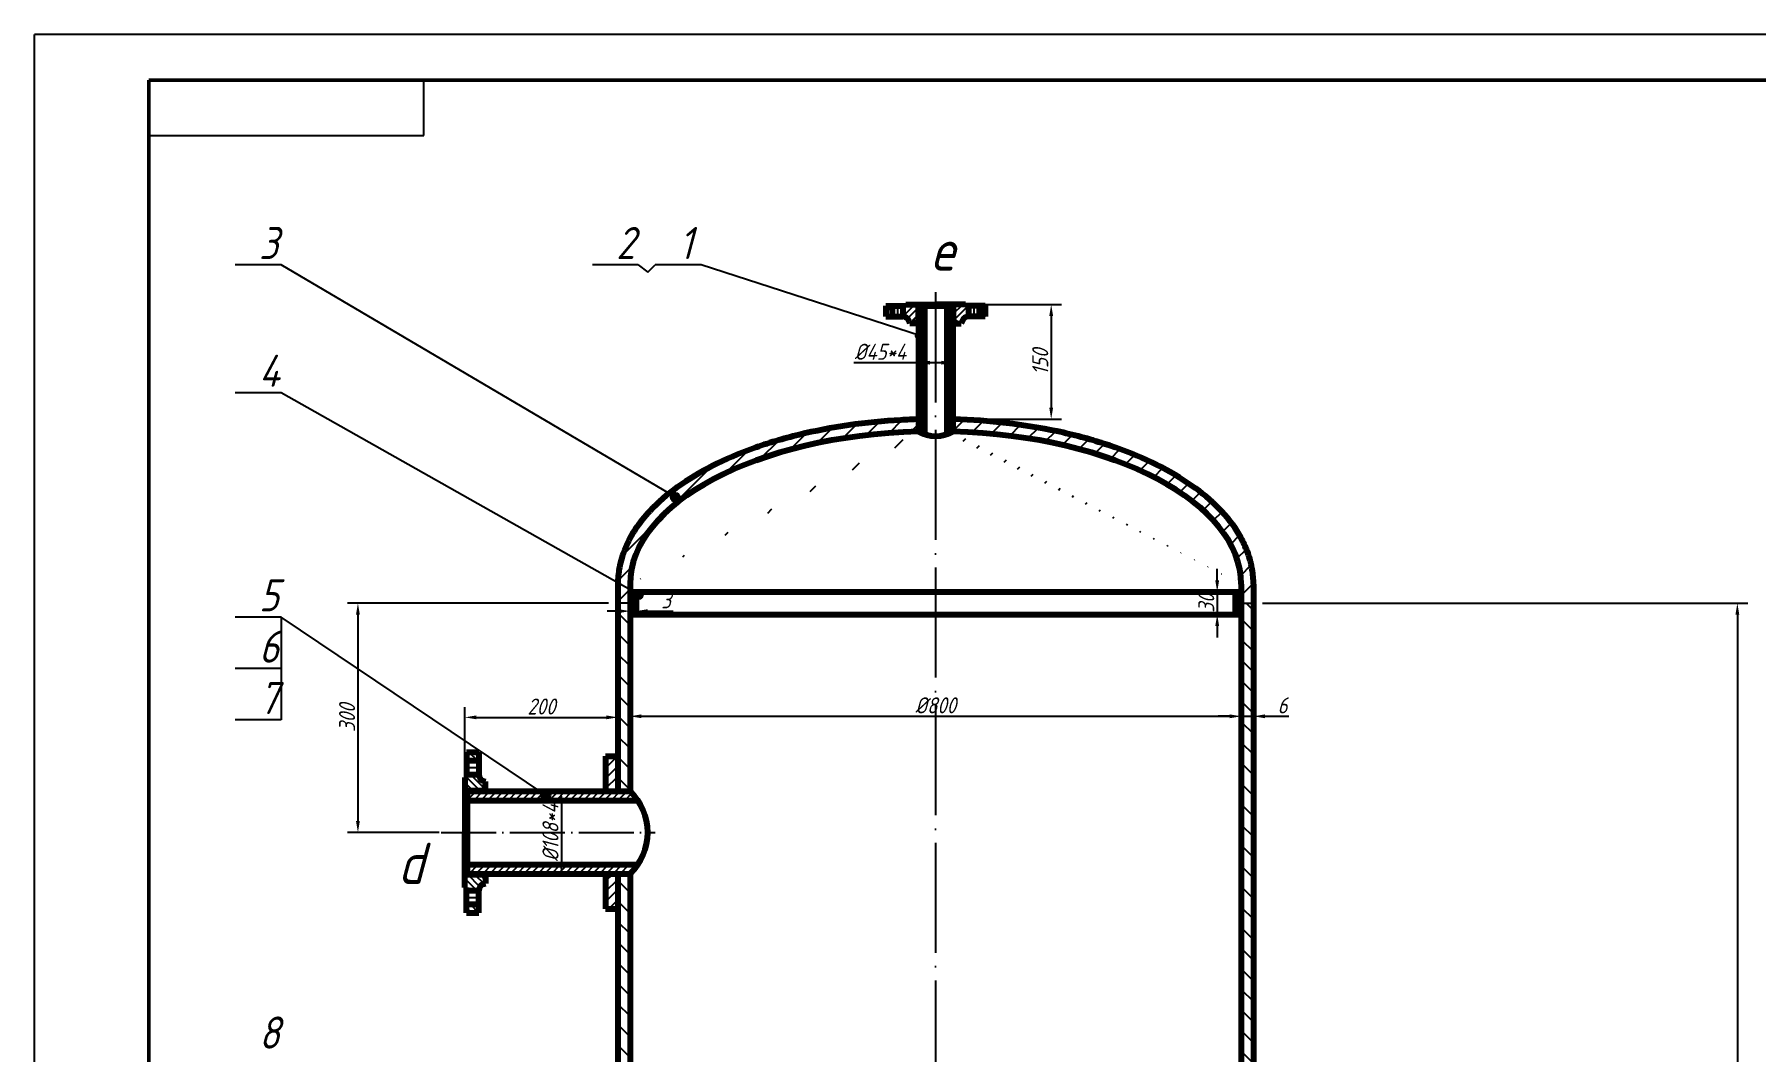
# Model space of a CAD drawing. Header units: millimetres. Extents: x -1120 to 2444, y -2801 to 2245.
# Drawn here: x -1120 to 1133, y 914 to 2245 of the extents above; entities that cross this region are included whole.
import ezdxf

# ---------------------------------------------------------------- set-up
doc = ezdxf.new("R2010")
doc.units = ezdxf.units.MM
doc.linetypes.add('ACAD_ISO04W100', pattern=[30, 24, -3, 0, -3])
for name, color, linetype in [('剖面线', 251, 'Continuous'), ('标注', 254, 'Continuous'), ('点划线', 1, 'ACAD_ISO04W100'), ('细实线', 253, 'Continuous')]:
    doc.layers.add(name, color=color, linetype=linetype)
doc.layers.add('粗实线', color=4, linetype='Continuous', lineweight=80)
doc.styles.add('GB', font='gbeitc.shx', dxfattribs={"bigfont": 'gbcbig.shx'})
doc.dimstyles.new('GB$0', dxfattribs={"dimscale": 6, "dimtxt": 3.5, "dimasz": 2.5, "dimexe": 2.25, "dimexo": 2, "dimtad": 1, "dimdec": 0, "dimtxsty": 'GB', "dimcen": 2.5, "dimadec": 0, "dimazin": 0, "dimtfac": 1, "dimtdec": 0, "dimtmove": 0, "dimatfit": 3, "dimfxl": 0, "dimarcsym": 0})

# ---------------------------------------------------------------- blocks, each defined once
blk = doc.blocks.new('*D35')
at = {"color": 0, "lineweight": -2}
for p, q in [((487.8, 1500.4), (1122.8, 1500.4)), ((1109.3, 1485.4), (1109.3, -284.6)), ((487.8, -299.6), (1122.8, -299.6))]:
    blk.add_line(p, q, dxfattribs=at)
at = {"color": 0}
for points in [[(1106.8, 1485.4), (1111.8, 1485.4), (1109.3, 1500.4)], [(1106.8, -284.6), (1111.8, -284.6), (1109.3, -299.6)]]:
    blk.add_solid(points, dxfattribs=at)
at = {"layer": 'Defpoints', "color": 0}
for p in [(475.8, 1500.4), (475.8, -299.6), (1109.3, -299.6)]:
    blk.add_point(p, dxfattribs=at)
at = {"color": 0, "insert": (1095.1, 534.1), "char_height": 21, "attachment_point": 5, "rotation": 90, "style": 'GB'}
blk.add_mtext('1800', dxfattribs=at)
blk = doc.blocks.new('*D36')
at = {"color": 0, "lineweight": -2}
for p, q in [((-340.2, 1364.4), (-340.2, 1365.9)), ((-325.2, 1352.4), (444.8, 1352.4)), ((459.8, 1364.4), (459.8, 1365.9))]:
    blk.add_line(p, q, dxfattribs=at)
at = {"color": 0}
for points in [[(-325.2, 1354.9), (-325.2, 1349.9), (-340.2, 1352.4)], [(444.8, 1354.9), (444.8, 1349.9), (459.8, 1352.4)]]:
    blk.add_solid(points, dxfattribs=at)
at = {"layer": 'Defpoints', "color": 0}
for p in [(-340.2, 1352.4), (459.8, 1352.4), (459.8, 1352.4)]:
    blk.add_point(p, dxfattribs=at)
at = {"color": 0, "insert": (59.8, 1366.7), "char_height": 21, "attachment_point": 5, "style": 'GB'}
blk.add_mtext('%%C800', dxfattribs=at)
blk = doc.blocks.new('*D37')
at = {"color": 0, "lineweight": -2}
for p, q in [((444.8, 1352.4), (429.8, 1352.4)), ((459.8, 1352.4), (475.8, 1352.4)), ((475.8, 1364.4), (475.8, 1365.9)), ((490.8, 1352.4), (522.1, 1352.4)), ((459.8, 1340.4), (459.8, 1338.9))]:
    blk.add_line(p, q, dxfattribs=at)
at = {"color": 0}
for points in [[(444.8, 1354.9), (444.8, 1349.9), (459.8, 1352.4)], [(490.8, 1354.9), (490.8, 1349.9), (475.8, 1352.4)]]:
    blk.add_solid(points, dxfattribs=at)
at = {"layer": 'Defpoints', "color": 0}
for p in [(459.8, 1352.4), (475.8, 1352.4), (475.8, 1352.4)]:
    blk.add_point(p, dxfattribs=at)
at = {"color": 0, "insert": (513.9, 1366.7), "char_height": 21, "attachment_point": 5, "style": 'GB'}
blk.add_mtext('6', dxfattribs=at)
blk = doc.blocks.new('*D38')
at = {"color": 0, "lineweight": -2}
for p, q in [((-368.2, 1500.4), (-709.9, 1500.4)), ((-696.4, 1485.4), (-696.4, 1215.4)), ((-590, 1200.4), (-709.9, 1200.4))]:
    blk.add_line(p, q, dxfattribs=at)
at = {"color": 0}
for points in [[(-698.9, 1485.4), (-693.9, 1485.4), (-696.4, 1500.4)], [(-698.9, 1215.4), (-693.9, 1215.4), (-696.4, 1200.4)]]:
    blk.add_solid(points, dxfattribs=at)
at = {"layer": 'Defpoints', "color": 0}
for p in [(-356.2, 1500.4), (-696.4, 1200.4), (-578, 1200.4)]:
    blk.add_point(p, dxfattribs=at)
at = {"color": 0, "insert": (-710.6, 1350.4), "char_height": 21, "attachment_point": 5, "rotation": 90, "style": 'GB'}
blk.add_mtext('300', dxfattribs=at)
blk = doc.blocks.new('*D44')
at = {"color": 0, "lineweight": -2}
for p, q in [((-556.3, 1244.9), (-556.3, 1364.5)), ((-356.2, 1363), (-356.2, 1364.5)), ((-541.3, 1351), (-371.2, 1351))]:
    blk.add_line(p, q, dxfattribs=at)
at = {"color": 0}
for points in [[(-541.3, 1353.5), (-541.3, 1348.5), (-556.3, 1351)], [(-371.2, 1353.5), (-371.2, 1348.5), (-356.2, 1351)]]:
    blk.add_solid(points, dxfattribs=at)
at = {"layer": 'Defpoints', "color": 0}
for p in [(-356.2, 1351), (-356.2, 1351), (-556.3, 1232.9)]:
    blk.add_point(p, dxfattribs=at)
at = {"color": 0, "insert": (-456.2, 1365.2), "char_height": 21, "attachment_point": 5, "style": 'GB'}
blk.add_mtext('200', dxfattribs=at)
blk = doc.blocks.new('*D47')
at = {"color": 0, "lineweight": -2}
for p, q in [((-430.1, 1239.4), (-430.1, 1161.4)), ((-418.1, 1254.4), (-416.6, 1254.4)), ((-442.1, 1146.4), (-443.6, 1146.4))]:
    blk.add_line(p, q, dxfattribs=at)
at = {"color": 0}
for points in [[(-432.6, 1239.4), (-427.6, 1239.4), (-430.1, 1254.4)], [(-432.6, 1161.4), (-427.6, 1161.4), (-430.1, 1146.4)]]:
    blk.add_solid(points, dxfattribs=at)
at = {"layer": 'Defpoints', "color": 0}
for p in [(-430.1, 1254.4), (-430.1, 1146.4), (-430.1, 1146.4)]:
    blk.add_point(p, dxfattribs=at)
at = {"color": 0, "insert": (-444.3, 1200.4), "char_height": 21, "attachment_point": 5, "rotation": 90, "style": 'GB'}
blk.add_mtext('%%C108*4', dxfattribs=at)
blk = doc.blocks.new('*D56')
at = {"layer": 'Defpoints', "color": 0}
for p in [(59.8, 1891.4), (82.3, 1741.1), (211.1, 1741.1)]:
    blk.add_point(p, dxfattribs=at)
at = {"layer": '标注', "color": 0, "lineweight": -2}
for p, q in [((71.8, 1891.4), (224.6, 1891.4)), ((211.1, 1876.4), (211.1, 1756.1)), ((94.3, 1741.1), (224.6, 1741.1))]:
    blk.add_line(p, q, dxfattribs=at)
at = {"layer": '标注', "color": 0}
for points in [[(208.6, 1876.4), (213.6, 1876.4), (211.1, 1891.4)], [(208.6, 1756.1), (213.6, 1756.1), (211.1, 1741.1)]]:
    blk.add_solid(points, dxfattribs=at)
at = {"layer": '标注', "color": 0, "insert": (196.8, 1816.2), "char_height": 21, "attachment_point": 5, "rotation": 90, "style": 'GB'}
blk.add_mtext('150', dxfattribs=at)
blk = doc.blocks.new('*D57')
at = {"layer": 'Defpoints', "color": 0}
for p in [(37.3, 1838.5), (82.3, 1838.5), (82.3, 1815.1)]:
    blk.add_point(p, dxfattribs=at)
at = {"layer": '标注', "color": 0, "lineweight": -2}
for p, q in [((37.3, 1826.5), (37.3, 1801.6)), ((82.3, 1826.5), (82.3, 1801.6)), ((37.3, 1815.1), (-47.3, 1815.1)), ((67.3, 1815.1), (52.3, 1815.1))]:
    blk.add_line(p, q, dxfattribs=at)
at = {"layer": '标注', "color": 0}
for points in [[(52.3, 1817.6), (52.3, 1812.6), (37.3, 1815.1)], [(67.3, 1817.6), (67.3, 1812.6), (82.3, 1815.1)]]:
    blk.add_solid(points, dxfattribs=at)
at = {"layer": '标注', "color": 0, "insert": (-12.5, 1829.4), "char_height": 21, "attachment_point": 5, "style": 'GB'}
blk.add_mtext('%%c45*4', dxfattribs=at)
blk = doc.blocks.new('*D76')
at = {"layer": 'Defpoints', "color": 0}
for p in [(-332.2, 1490), (-340.2, 1485.4), (-332.2, 1485.4)]:
    blk.add_point(p, dxfattribs=at)
at = {"layer": '标注', "color": 0, "lineweight": -2}
for p, q in [((-355.2, 1490), (-370.2, 1490)), ((-340.2, 1497.4), (-340.2, 1503.5)), ((-340.2, 1490), (-332.2, 1490)), ((-332.2, 1497.4), (-332.2, 1503.5)), ((-317.2, 1490), (-283.7, 1490))]:
    blk.add_line(p, q, dxfattribs=at)
at = {"layer": '标注', "color": 0}
for points in [[(-355.2, 1492.5), (-355.2, 1487.5), (-340.2, 1490)], [(-317.2, 1492.5), (-317.2, 1487.5), (-332.2, 1490)]]:
    blk.add_solid(points, dxfattribs=at)
at = {"layer": '标注', "color": 0, "insert": (-293, 1504.2), "char_height": 21, "attachment_point": 5, "style": 'GB'}
blk.add_mtext('3', dxfattribs=at)
blk = doc.blocks.new('*D77')
at = {"layer": 'Defpoints', "color": 0}
for p in [(451.8, 1515.4), (428.4, 1485.4), (451.8, 1485.4)]:
    blk.add_point(p, dxfattribs=at)
at = {"layer": '标注', "color": 0, "lineweight": -2}
for p, q in [((428.4, 1530.4), (428.4, 1545.4)), ((439.8, 1515.4), (414.9, 1515.4)), ((428.4, 1515.4), (428.4, 1485.4)), ((439.8, 1485.4), (414.9, 1485.4)), ((428.4, 1470.4), (428.4, 1455.4))]:
    blk.add_line(p, q, dxfattribs=at)
at = {"layer": '标注', "color": 0}
for points in [[(425.9, 1530.4), (430.9, 1530.4), (428.4, 1515.4)], [(425.9, 1470.4), (430.9, 1470.4), (428.4, 1485.4)]]:
    blk.add_solid(points, dxfattribs=at)
at = {"layer": '标注', "color": 0, "insert": (414.1, 1500.4), "char_height": 21, "attachment_point": 5, "rotation": 90, "style": 'GB'}
blk.add_mtext('30', dxfattribs=at)

msp = doc.modelspace()

# ---------------------------------------------------------------- hatches: boundary and pattern name
at = {"layer": '剖面线'}
h = msp.add_hatch(dxfattribs=at)
h.set_pattern_fill('ANSI31', color=256, scale=2, style=0)
h.paths.add_polyline_path([(36.8, 1875.4), (16.8, 1875.4, -0.315118), (25.1, 1869.6), (26.2, 1866.5), (31.8, 1866.5), (32, 1866.5), (34.9, 1869), (35.1, 1869.2), (35.8, 1869.2), (36.8, 1869.2)])
h.paths.add_polyline_path([(102.8, 1875.4), (82.8, 1875.4), (82.8, 1869.2), (83.8, 1869.2), (84.5, 1869.2), (84.7, 1869), (87.7, 1866.5), (87.8, 1866.5), (93.4, 1866.5), (94.5, 1869.6, -0.315118)])
h.paths.add_polyline_path([(-5.2, 1875.4), (2.8, 1875.4), (2.8, 1889.4), (-5.2, 1889.4)])
h.paths.add_polyline_path([(36.8, 1891.4), (20.8, 1891.4), (20.8, 1889.4), (16.8, 1889.4), (16.8, 1875.4), (36.8, 1875.4)])
h.paths.add_polyline_path([(82.8, 1891.4), (82.8, 1875.4), (102.8, 1875.4), (102.8, 1889.4), (98.8, 1889.4), (98.8, 1891.4)])
h.paths.add_polyline_path([(124.8, 1889.4), (116.8, 1889.4), (116.8, 1875.4), (124.8, 1875.4)])
h = msp.add_hatch(dxfattribs=at)
h.set_pattern_fill('ANSI31', color=256, scale=2, angle=270, style=0)
h.paths.add_polyline_path([(-529.4, 1141.5), (-531.9, 1144.4), (-532.1, 1144.7), (-532.1, 1145.4), (-538.3, 1145.4), (-538.3, 1124.4, -0.315118), (-532.5, 1132.6), (-529.4, 1133.8)])
h.paths.add_polyline_path([(-529.4, 1267), (-532.5, 1268.1, -0.315118), (-538.3, 1276.4), (-538.3, 1255.4), (-532.1, 1255.4), (-532.1, 1256.1), (-531.9, 1256.3), (-529.4, 1259.2)])
h.paths.add_polyline_path([(-538.3, 1294.4), (-538.3, 1305.4), (-554.3, 1305.4), (-554.3, 1294.4)])
h.paths.add_polyline_path([(-538.3, 1255.4), (-538.3, 1276.4), (-554.3, 1276.4), (-554.3, 1272.4), (-556.3, 1272.4), (-556.3, 1255.4)])
h.paths.add_polyline_path([(-556.3, 1145.4), (-556.3, 1128.4), (-554.3, 1128.4), (-554.3, 1124.4), (-538.3, 1124.4), (-538.3, 1145.4)])
h.paths.add_polyline_path([(-554.3, 1106.4), (-554.3, 1095.4), (-538.3, 1095.4), (-538.3, 1106.4)])
at = {"layer": '标注'}
h = msp.add_hatch(dxfattribs=at)
h.set_pattern_fill('ANSI31', color=256, scale=3, style=0)
h.paths.add_polyline_path([(-356.2, 1300.4), (-372.2, 1300.4), (-372.2, 1254.4), (-356.2, 1254.4)])
h.paths.add_polyline_path([(-356.2, 1146.4), (-372.2, 1146.4), (-372.2, 1100.4), (-356.2, 1100.4)])
at = {"layer": '细实线'}
h = msp.add_hatch(dxfattribs=at)
h.set_pattern_fill('ANSI31', color=256, scale=2, angle=90, style=0)
h.paths.add_polyline_path([(45.3, 1889.4), (37.3, 1889.4), (37.3, 1725.1, 0.049051), (45.3, 1721.4)])
h.paths.add_polyline_path([(82.3, 1889.4), (74.3, 1889.4), (74.3, 1721.4, 0.049051), (82.3, 1725.1)])
for points in [[(33.9, 1850.4, 1), (45.9, 1850.4, 1)], [(-286.8, 1639, 1), (-274.8, 1639, 1)], [(-335.3, 1511.8, 1), (-323.3, 1511.8, 1)], [(-456.5, 1249, 1), (-444.5, 1249, 1)]]:
    msp.add_hatch(color=256, dxfattribs=at).paths.add_polyline_path(points)
h = msp.add_hatch(dxfattribs=at)
h.set_pattern_fill('ANSI31', color=256, scale=6, style=0)
edge = h.paths.add_edge_path()
edge.add_line((-340.2, 1518), (-356.2, 1527))
edge.add_spline(control_points=[(-356.2, 1527), (-356.2, 1526.4), (-356.2, 1525.9), (-356.2, 1525.4)], knot_values=[6.27628, 6.27628, 6.27628, 6.27628, 6.283185, 6.283185, 6.283185, 6.283185], degree=3, periodic=0)
edge.add_line((-356.2, 1525.4), (-356.2, 1500.4))
edge.add_line((-356.2, 1500.4), (-340.2, 1500.4))
edge.add_line((-340.2, 1500.4), (-340.2, 1518))
edge = h.paths.add_edge_path()
edge.add_ellipse((59.8, 1525.4), major_axis=(-400, 0), ratio=0.5, start_angle=273.2246, end_angle=360, ccw=False)
edge.add_line((37.3, 1725.1), (37.3, 1741.1))
edge.add_spline(control_points=[(37.3, 1741.1), (29.7, 1740.9), (22, 1740.5), (7.5, 1739.7), (0.7, 1739.2), (-6.1, 1738.7)], knot_values=[4.767563, 4.767563, 4.767563, 4.767563, 4.82398, 4.82398, 4.874708, 4.874708, 4.874708, 4.874708], degree=3, periodic=0)
edge.add_spline(control_points=[(-6.1, 1738.7), (-18.8, 1737.6), (-31.5, 1736.3), (-43.9, 1734.7)], knot_values=[4.874708, 4.874708, 4.874708, 4.874708, 4.969384, 4.969384, 4.969384, 4.969384], degree=3, periodic=0)
edge.add_spline(control_points=[(-43.9, 1734.7), (-47.2, 1734.2), (-50.5, 1733.8), (-66.2, 1731.5), (-78.4, 1729.4), (-90.4, 1727.1)], knot_values=[4.969384, 4.969384, 4.969384, 4.969384, 4.99435, 4.99435, 5.089024, 5.089024, 5.089024, 5.089024], degree=3, periodic=0)
edge.add_spline(control_points=[(-90.4, 1727.1), (-100, 1725.2), (-109.5, 1723.1), (-121.1, 1720.2), (-123.5, 1719.7), (-125.8, 1719.1)], knot_values=[5.089024, 5.089024, 5.089024, 5.089024, 5.164721, 5.164721, 5.18377, 5.18377, 5.18377, 5.18377], degree=3, periodic=0)
edge.add_spline(control_points=[(-125.8, 1719.1), (-140.4, 1715.4), (-154.5, 1711.2), (-168.2, 1706.6)], knot_values=[5.18377, 5.18377, 5.18377, 5.18377, 5.303418, 5.303418, 5.303418, 5.303418], degree=3, periodic=0)
edge.add_spline(control_points=[(-168.2, 1706.6), (-171.8, 1705.4), (-175.3, 1704.2), (-185.9, 1700.4), (-192.8, 1697.7), (-199.5, 1695)], knot_values=[5.303418, 5.303418, 5.303418, 5.303418, 5.335091, 5.335091, 5.398054, 5.398054, 5.398054, 5.398054], degree=3, periodic=0)
edge.add_spline(control_points=[(-199.5, 1695), (-209.1, 1691.1), (-218.4, 1686.9), (-227.2, 1682.6)], knot_values=[5.398054, 5.398054, 5.398054, 5.398054, 5.487851, 5.487851, 5.487851, 5.487851], degree=3, periodic=0)
edge.add_spline(control_points=[(-227.2, 1682.6), (-229, 1681.7), (-230.7, 1680.8), (-239.9, 1676.2), (-247.2, 1672.2), (-254.1, 1668.1)], knot_values=[5.487851, 5.487851, 5.487851, 5.487851, 5.505461, 5.505461, 5.582507, 5.582507, 5.582507, 5.582507], degree=3, periodic=0)
edge.add_spline(control_points=[(-254.1, 1668.1), (-259.5, 1664.9), (-264.7, 1661.6), (-269.7, 1658.3)], knot_values=[5.582507, 5.582507, 5.582507, 5.582507, 5.642241, 5.642241, 5.642241, 5.642241], degree=3, periodic=0)
edge.add_spline(control_points=[(-269.7, 1658.3), (-272.5, 1656.4), (-275.3, 1654.4), (-281.9, 1649.7), (-285.6, 1646.9), (-289.3, 1644)], knot_values=[5.642241, 5.642241, 5.642241, 5.642241, 5.675832, 5.675832, 5.724092, 5.724092, 5.724092, 5.724092], degree=3, periodic=0)
edge.add_line((-289.3, 1644), (-286, 1642))
edge.add_arc((-280.8, 1639), 6, 0, 149.5032, ccw=False)
edge.add_arc((-280.8, 1639), 6, -180, 0, ccw=False)
edge.add_arc((-280.8, 1639), 6, 149.5032, 180, ccw=False)
edge.add_line((-286, 1642), (-289.3, 1644))
edge.add_spline(control_points=[(-289.3, 1644), (-293.3, 1640.7), (-297.2, 1637.4), (-300.9, 1634.1)], knot_values=[5.724092, 5.724092, 5.724092, 5.724092, 5.777677, 5.777677, 5.777677, 5.777677], degree=3, periodic=0)
edge.add_spline(control_points=[(-300.9, 1634.1), (-304.2, 1631.1), (-307.3, 1628.1), (-310.3, 1625)], knot_values=[5.777677, 5.777677, 5.777677, 5.777677, 5.825129, 5.825129, 5.825129, 5.825129], degree=3, periodic=0)
edge.add_spline(control_points=[(-310.3, 1625), (-311.7, 1623.7), (-313, 1622.3), (-316.2, 1618.9), (-318, 1616.9), (-319.7, 1614.9)], knot_values=[5.825129, 5.825129, 5.825129, 5.825129, 5.846202, 5.846202, 5.876831, 5.876831, 5.876831, 5.876831], degree=3, periodic=0)
edge.add_spline(control_points=[(-319.7, 1614.9), (-322.5, 1611.7), (-325.1, 1608.5), (-327.5, 1605.2)], knot_values=[5.876831, 5.876831, 5.876831, 5.876831, 5.924246, 5.924246, 5.924246, 5.924246], degree=3, periodic=0)
edge.add_spline(control_points=[(-327.5, 1605.2), (-329.3, 1602.9), (-331, 1600.5), (-332.6, 1598.1)], knot_values=[5.924246, 5.924246, 5.924246, 5.924246, 5.958667, 5.958667, 5.958667, 5.958667], degree=3, periodic=0)
edge.add_spline(control_points=[(-332.6, 1598.1), (-332.7, 1597.9), (-332.8, 1597.8), (-336.6, 1592), (-339.9, 1586.3), (-342.8, 1580.5)], knot_values=[5.958667, 5.958667, 5.958667, 5.958667, 5.960874, 5.960874, 6.040538, 6.040538, 6.040538, 6.040538], degree=3, periodic=0)
edge.add_spline(control_points=[(-342.8, 1580.5), (-344.1, 1578), (-345.2, 1575.5), (-346.3, 1572.9)], knot_values=[6.040538, 6.040538, 6.040538, 6.040538, 6.075154, 6.075154, 6.075154, 6.075154], degree=3, periodic=0)
edge.add_spline(control_points=[(-346.3, 1572.9), (-346.3, 1572.9), (-346.3, 1572.8), (-347.8, 1569.3), (-349.1, 1565.8), (-350.2, 1562.3)], knot_values=[6.075154, 6.075154, 6.075154, 6.075154, 6.075546, 6.075546, 6.122442, 6.122442, 6.122442, 6.122442], degree=3, periodic=0)
edge.add_spline(control_points=[(-350.2, 1562.3), (-351.1, 1559.7), (-351.8, 1557.1), (-352.5, 1554.5)], knot_values=[6.122442, 6.122442, 6.122442, 6.122442, 6.156949, 6.156949, 6.156949, 6.156949], degree=3, periodic=0)
edge.add_spline(control_points=[(-352.5, 1554.5), (-353.2, 1552), (-353.7, 1549.4), (-354.4, 1545.8), (-354.6, 1544.7), (-354.7, 1543.6)], knot_values=[6.156949, 6.156949, 6.156949, 6.156949, 6.190218, 6.190218, 6.204321, 6.204321, 6.204321, 6.204321], degree=3, periodic=0)
edge.add_spline(control_points=[(-354.7, 1543.6), (-355.2, 1541), (-355.5, 1538.3), (-355.7, 1535.7)], knot_values=[6.204321, 6.204321, 6.204321, 6.204321, 6.238795, 6.238795, 6.238795, 6.238795], degree=3, periodic=0)
edge.add_spline(control_points=[(-355.7, 1535.7), (-356, 1532.8), (-356.1, 1529.9), (-356.2, 1527)], knot_values=[6.238795, 6.238795, 6.238795, 6.238795, 6.27628, 6.27628, 6.27628, 6.27628], degree=3, periodic=0)
edge.add_line((-356.2, 1527), (-340.2, 1518))
edge.add_line((-340.2, 1518), (-340.2, 1525.4))
edge = h.paths.add_edge_path()
edge.add_spline(control_points=[(475.8, 1525.4), (475.8, 1531.8), (475.3, 1538.2), (473.2, 1550.8), (471.6, 1557.1), (467.5, 1569.5), (464.9, 1575.7), (458.8, 1587.7), (455.3, 1593.6), (443.5, 1610.8), (433.8, 1621.8), (411.4, 1642.6), (398.6, 1652.3), (369.8, 1670.9), (353.7, 1679.6), (318.9, 1695.5), (300.2, 1702.7), (260.8, 1715.3), (240.1, 1720.8), (197.3, 1729.8), (175.1, 1733.4), (129.9, 1738.7), (106.9, 1740.3), (83.3, 1741), (82.8, 1741), (82.3, 1741.1)], knot_values=[3.141593, 3.141593, 3.141593, 3.141593, 3.224201, 3.224201, 3.306809, 3.306809, 3.389417, 3.389417, 3.472025, 3.472025, 3.636891, 3.636891, 3.801757, 3.801757, 3.972128, 3.972128, 4.142498, 4.142498, 4.312868, 4.312868, 4.483239, 4.483239, 4.653609, 4.653609, 4.657215, 4.657215, 4.657215, 4.657215], degree=3, periodic=0)
edge.add_line((82.3, 1741.1), (82.3, 1725.1))
edge.add_ellipse((59.8, 1525.4), major_axis=(-400, 0), ratio=0.5, start_angle=180, end_angle=266.7754, ccw=False)
edge.add_line((459.8, 1525.4), (459.8, 1500.4))
edge.add_line((459.8, 1500.4), (475.8, 1500.4))
edge.add_line((475.8, 1500.4), (475.8, 1525.4))
h = msp.add_hatch(dxfattribs=at)
h.set_pattern_fill('ANSI31', color=256, scale=2, angle=60, style=0)
edge = h.paths.add_edge_path()
edge.add_line((-332.2, 1485.4), (-332.2, 1506.5))
edge.add_arc((-329.3, 1511.8), 6, 150.5612, 241.4545, ccw=False)
edge.add_line((-334.5, 1514.8), (-335.6, 1515.4))
edge.add_line((-335.6, 1515.4), (-340.2, 1515.4))
edge.add_line((-340.2, 1515.4), (-340.2, 1485.4))
edge.add_line((-340.2, 1485.4), (-332.2, 1485.4))
h.paths.add_polyline_path([(451.8, 1515.4), (451.8, 1485.4), (459.8, 1485.4), (459.8, 1515.4)])
h.paths.add_polyline_path([(-332.2, -314.6), (-332.2, -284.6), (-340.2, -284.6), (-340.2, -314.6)])
h.paths.add_polyline_path([(451.8, -284.6), (451.8, -314.6), (459.8, -314.6), (459.8, -284.6)])
h = msp.add_hatch(dxfattribs=at)
h.set_pattern_fill('ANSI31', color=256, scale=6, angle=90, style=0)
h.paths.add_polyline_path([(-171.3, -1989), (-180.2, -2002.3, 0.066987), (-76.7, -2052.9), (-76.7, -2036, -0.063764)])
h.paths.add_polyline_path([(299.8, -2002.3), (290.9, -1989, -0.063764), (196.3, -2036), (196.3, -2052.9, 0.066987)])
h.paths.add_polyline_path([(-340.2, -144), (-356.2, -143.7), (-356.2, -299.6), (-340.2, -299.6)])
h.paths.add_polyline_path([(-356.2, 1254.4), (-340.2, 1254.4), (-340.2, 1500.4), (-356.2, 1500.4)])
h.paths.add_polyline_path([(475.8, 1500.4), (459.8, 1500.4), (459.8, 816.4), (475.8, 816.4)])
edge = h.paths.add_edge_path()
edge.add_line((475.8, 784.4), (459.8, 784.4))
edge.add_line((459.8, 784.4), (459.8, 440.8))
edge.add_spline(control_points=[(459.8, 440.8), (465.1, 439), (470.5, 437.2), (475.8, 435.4)], knot_values=[860.283096, 860.283096, 860.283096, 860.283096, 877.414231, 877.414231, 877.414231, 877.414231], degree=3, periodic=0)
edge.add_line((475.8, 435.4), (475.8, 784.4))
edge = h.paths.add_edge_path()
edge.add_line((-340.2, 1146.4), (-356.2, 1146.4))
edge.add_line((-356.2, 1146.4), (-356.2, 686.5))
edge.add_line((-356.2, 686.5), (-356.2, 650.2))
edge.add_line((-356.2, 650.2), (-354.5, 649.2))
edge.add_arc((-349.4, 646.1), 6, 0, 149.5032, ccw=False)
edge.add_arc((-349.4, 646.1), 6, -210.4968, 0, ccw=False)
edge.add_line((-354.5, 649.2), (-356.2, 650.2))
edge.add_line((-356.2, 650.2), (-356.2, 470))
edge.add_spline(control_points=[(-356.2, 470), (-350.9, 473.4), (-345.5, 476.7), (-340.2, 480)], knot_values=[0, 0, 0, 0, 18.102132, 18.102132, 18.102132, 18.102132], degree=3, periodic=0)
edge.add_line((-340.2, 480), (-340.2, 1146.4))
h.paths.add_polyline_path([(475.8, -53.6), (459.8, -53.6), (459.8, -299.6), (475.8, -299.6)])
h = msp.add_hatch(dxfattribs=at)
h.set_pattern_fill('ANSI31', color=256, scale=2, style=0)
h.paths.add_polyline_path([(-330.1, 1158.4), (-553, 1158.4), (-553, 1146.4), (-340.2, 1146.4, 0.052573)])
h.paths.add_polyline_path([(-456.5, 1249, -0.149145), (-455.5, 1252.3), (-458.5, 1254.4), (-553, 1254.4), (-553, 1242.4), (-330.1, 1242.4, 0.052573), (-340.2, 1254.4), (-447.9, 1254.4, -0.288796), (-444.5, 1249, -1)])

# ---------------------------------------------------------------- linework, layer by layer
at = {"lineweight": -3}
for p, q in [((-1119.9, -2801.4), (-1119.9, 2244.6)), ((2444.1, 2244.6), (-1119.9, 2244.6)), ((-609.9, 2112.6), (-609.9, 2184.6)), ((-969.9, 2112.6), (-609.9, 2112.6))]:
    msp.add_line(p, q, dxfattribs=at)
at = {"lineweight": 50}
for p in [(-969.9, -2741.4), (2384.1, 2184.6)]:
    msp.add_line(p, (-969.9, 2184.6), dxfattribs=at)
for p, q in [((-340.2, 1500.4), (-356.2, 1500.4)), ((459.8, 1500.4), (475.8, 1500.4))]:
    msp.add_line(p, q)
at = {"layer": '标注'}
for p, q in [((-329.4, 1943), (-317, 1933.7)), ((-317, 1933.7), (-307.3, 1943))]:
    msp.add_line(p, q, dxfattribs=at)
at = {"layer": '点划线', "ltscale": 6}
msp.add_line((59.8, 1907.2), (59.8, -638.4), dxfattribs=at)
at = {"layer": '点划线', "ltscale": 3}
msp.add_line((-587.6, 1200.4), (-307.2, 1200.4), dxfattribs=at)
at = {"layer": '点划线'}
for points in [[(9.8, 1890.9), (9.8, 1873.9)], [(109.8, 1890.9), (109.8, 1873.9)], [(-556.8, 1285.4), (-535.8, 1285.4)], [(-556.8, 1115.4), (-535.8, 1115.4)]]:
    msp.add_lwpolyline(points, dxfattribs=at)
at = {"layer": '粗实线'}
for p, q in [((37.3, 1889.4), (37.3, 1725.1)), ((37.3, 1889.4), (82.3, 1889.4)), ((45.3, 1889.4), (45.3, 1721.4)), ((74.3, 1889.4), (74.3, 1721.4)), ((82.3, 1889.4), (82.3, 1725.1)), ((35.2, 1869.2), (34.9, 1869)), ((35.8, 1869.2), (35.2, 1869.2)), ((35.8, 1869.2), (36.8, 1869.2)), ((36.8, 1866.5), (37.3, 1866.5)), ((82.3, 1866.5), (82.8, 1866.5)), ((83.8, 1869.2), (82.8, 1869.2)), ((83.8, 1869.2), (84.5, 1869.2)), ((84.5, 1869.2), (84.7, 1869)), ((-356.2, 1525.4), (-356.2, 1254.4)), ((-340.2, 1525.4), (-340.2, 1254.4)), ((-340.2, 1515.4), (459.8, 1515.4)), ((-332.2, 1515.4), (-332.2, 1485.4)), ((451.8, 1515.4), (451.8, 1485.4)), ((459.8, 1525.4), (459.8, 816.4)), ((475.8, 1525.4), (475.8, 816.4)), ((-340.2, 1485.4), (459.8, 1485.4)), ((-372.2, 1300.4), (-372.2, 1254.4)), ((-372.2, 1300.4), (-356.2, 1300.4)), ((-553, 1254.4), (-340.2, 1254.4)), ((-553, 1146.4), (-553, 1254.4)), ((-553, 1242.4), (-330.1, 1242.4)), ((-538.3, 1255.4), (-532.1, 1255.4)), ((-532.1, 1256), (-531.9, 1256.3)), ((-532.1, 1255.4), (-532.1, 1256)), ((-532.1, 1255.4), (-532.1, 1254.4)), ((-529.4, 1255.4), (-529.4, 1254.4)), ((-553, 1158.4), (-330.1, 1158.4)), ((-553, 1146.4), (-340.2, 1146.4)), ((-538.3, 1145.4), (-532.1, 1145.4)), ((-532.1, 1145.4), (-532.1, 1146.4)), ((-532.1, 1145.4), (-532.1, 1144.7)), ((-532.1, 1144.7), (-531.9, 1144.4)), ((-529.4, 1145.4), (-529.4, 1146.4)), ((-372.2, 1146.4), (-372.2, 1100.4)), ((-356.2, 1146.4), (-356.2, 686.5)), ((-340.2, 1146.4), (-340.2, 480)), ((-372.2, 1100.4), (-356.2, 1100.4))]:
    msp.add_line(p, q, dxfattribs=at)
at = {"layer": '粗实线', "ltscale": 2}
for p, q in [((25.1, 1869.6), (26.2, 1866.5)), ((31.8, 1866.5), (26.2, 1866.5)), ((32, 1866.5), (35.2, 1869.2)), ((87.7, 1866.5), (84.5, 1869.2)), ((87.8, 1866.5), (93.4, 1866.5)), ((94.5, 1869.6), (93.4, 1866.5)), ((-532.5, 1268.1), (-529.4, 1267)), ((-529.4, 1255.4), (-529.4, 1267)), ((-529.4, 1259.2), (-532.1, 1256)), ((-532.5, 1132.6), (-529.4, 1133.8)), ((-529.4, 1141.5), (-532.1, 1144.7)), ((-529.4, 1145.4), (-529.4, 1133.8))]:
    msp.add_line(p, q, dxfattribs=at)
at = {"layer": '粗实线'}
for points in [[(-5.2, 1889.4), (-5.2, 1875.4)], [(-5.2, 1889.4), (20.8, 1889.4)], [(-5.2, 1875.4), (16.8, 1875.4)], [(2.8, 1889.4), (2.8, 1875.4)], [(16.8, 1889.4), (16.8, 1875.4)], [(20.8, 1891.4), (59.8, 1891.4)], [(20.8, 1891.4), (20.8, 1889.4)], [(36.8, 1891.4), (36.8, 1866.5), (31.8, 1866.5)], [(98.8, 1891.4), (59.8, 1891.4)], [(82.8, 1891.4), (82.8, 1866.5), (87.8, 1866.5)], [(98.8, 1891.4), (98.8, 1889.4)], [(124.8, 1889.4), (98.8, 1889.4)], [(102.8, 1889.4), (102.8, 1875.4)], [(124.8, 1875.4), (102.8, 1875.4)], [(116.8, 1889.4), (116.8, 1875.4)], [(124.8, 1889.4), (124.8, 1875.4)], [(-554.3, 1305.4), (-538.3, 1305.4)], [(-554.3, 1305.4), (-554.3, 1272.4)], [(-554.3, 1294.4), (-538.3, 1294.4)], [(-538.3, 1305.4), (-538.3, 1276.4)], [(-556.3, 1272.4), (-554.3, 1272.4)], [(-556.3, 1272.4), (-556.3, 1200.4)], [(-554.3, 1276.4), (-538.3, 1276.4)], [(-556.3, 1255.4), (-538.3, 1255.4)], [(-556.3, 1128.4), (-556.3, 1200.4)], [(-556.3, 1145.4), (-538.3, 1145.4)], [(-556.3, 1128.4), (-554.3, 1128.4)], [(-554.3, 1095.4), (-554.3, 1128.4)], [(-554.3, 1124.4), (-538.3, 1124.4)], [(-554.3, 1106.4), (-538.3, 1106.4)], [(-538.3, 1095.4), (-538.3, 1124.4)], [(-554.3, 1095.4), (-538.3, 1095.4)]]:
    msp.add_lwpolyline(points, dxfattribs=at)
at = {"layer": '粗实线', "ltscale": 2}
for centre, start, end in [((16.8, 1866.6), 20.0376, 90), ((102.8, 1866.6), 90, 159.9624), ((-529.5, 1276.4), 180, 249.9624), ((-529.5, 1124.4), 110.0376, 180)]:
    msp.add_arc(centre, 8.8, start, end, dxfattribs=at)
at = {"layer": '粗实线'}
for centre, radius, start, end in [((59.8, 1763.9), 44.9, 239.9267, 300.0733), ((-392, 1200.4), 74.9, 313.8337, 46.1663)]:
    msp.add_arc(centre, radius, start, end, dxfattribs=at)
for start_param, end_param in [(4.768669, 6.283185), (3.141593, 4.656109)]:
    msp.add_ellipse((59.8, 1525.4), major_axis=(-400, 0), ratio=0.5, start_param=start_param, end_param=end_param, dxfattribs=at)
for points, knots in [([(37.3, 1741.1), (29.7, 1740.9), (22, 1740.5), (-8.7, 1738.8), (-31.5, 1736.5), (-76.1, 1730.1), (-97.8, 1725.9), (-139.7, 1715.7), (-159.9, 1709.7), (-197.9, 1696.1), (-215.8, 1688.4), (-249, 1671.5), (-264.3, 1662.4), (-291.7, 1642.6), (-303.9, 1632.1), (-321.3, 1613.4), (-327.5, 1605.6), (-338.3, 1589.6), (-342.8, 1581.3), (-349.9, 1564.3), (-352.6, 1555.7), (-355.5, 1539.8), (-356.2, 1532.6), (-356.2, 1525.4)], [4.767563, 4.767563, 4.767563, 4.767563, 4.82398, 4.82398, 4.99435, 4.99435, 5.164721, 5.164721, 5.335091, 5.335091, 5.505461, 5.505461, 5.675832, 5.675832, 5.846202, 5.846202, 5.960874, 5.960874, 6.075546, 6.075546, 6.190218, 6.190218, 6.283185, 6.283185, 6.283185, 6.283185]), ([(475.8, 1525.4), (475.8, 1531.8), (475.3, 1538.2), (473.2, 1550.8), (471.6, 1557.1), (467.5, 1569.5), (464.9, 1575.7), (458.8, 1587.7), (455.3, 1593.6), (443.5, 1610.8), (433.8, 1621.8), (411.4, 1642.6), (398.6, 1652.3), (369.8, 1670.9), (353.7, 1679.6), (318.9, 1695.5), (300.2, 1702.7), (260.8, 1715.3), (240.1, 1720.8), (197.3, 1729.8), (175.1, 1733.4), (129.9, 1738.7), (106.9, 1740.3), (83.3, 1741), (82.8, 1741), (82.3, 1741.1)], [3.141593, 3.141593, 3.141593, 3.141593, 3.224201, 3.224201, 3.306809, 3.306809, 3.389417, 3.389417, 3.472025, 3.472025, 3.636891, 3.636891, 3.801757, 3.801757, 3.972128, 3.972128, 4.142498, 4.142498, 4.312868, 4.312868, 4.483239, 4.483239, 4.653609, 4.653609, 4.657215, 4.657215, 4.657215, 4.657215])]:
    msp.add_open_spline(points, degree=3, knots=knots, dxfattribs=at)
at = {"layer": '细实线'}
for p, q in [((-797, 1943), (-857, 1943)), ((-280.8, 1639), (-797, 1943)), ((-329.4, 1943), (-389.4, 1943)), ((-247.3, 1943), (-307.3, 1943)), ((39.9, 1850.4), (-247.3, 1943)), ((-797, 1775.8), (-857, 1775.8)), ((-329.3, 1511.8), (-797, 1775.8)), ((-797, 1482.1), (-857, 1482.1)), ((-450.5, 1249), (-797, 1482.1)), ((-797, 1482.1), (-797, 1414.9)), ((-797, 1414.9), (-857, 1414.9)), ((-797, 1414.9), (-797, 1347.6)), ((-797, 1347.6), (-857, 1347.6))]:
    msp.add_line(p, q, dxfattribs=at)
for centre in [(39.9, 1850.4), (-280.8, 1639), (-329.3, 1511.8), (-450.5, 1249)]:
    msp.add_circle(centre, 6, dxfattribs=at)

# ---------------------------------------------------------------- texts
at = {"layer": '标注', "style": 'GB'}
for s, insert, char_height, width, attachment_point in [('3', (-825.9, 1992.7), 42, 57.6, 1), ('2', (-358.3, 1992.7), 42, 57.6, 1), ('1', (-276.1, 1992.7), 42, 57.6, 1), ('e', (52, 1962.5), 53.8, 1454.525, 4), ('4', (-825.9, 1825.5), 42, 57.6, 1), ('5', (-825.9, 1531.8), 42, 57.6, 1), ('d', (-644.1, 1159.9), 53.8, 1454.525, 4), ('8', (-825.9, 959.5), 42, 57.6, 1)]:
    msp.add_mtext(s, dxfattribs=dict(at, insert=insert, char_height=char_height, width=width, attachment_point=attachment_point))
at = {"layer": '细实线', "char_height": 42, "width": 57.6, "attachment_point": 1, "style": 'GB'}
for s, insert in [('6', (-825.9, 1464.6)), ('7', (-825.9, 1397.3))]:
    msp.add_mtext(s, dxfattribs=dict(at, insert=insert))

# ---------------------------------------------------------------- dimensions: what is measured, and where the dimension line sits
dim = msp.add_linear_dim(base=(-696.4, 1200.4), p1=(-356.2, 1500.4), p2=(-578, 1200.4), angle=90, dimstyle='GB$0')
dim.commit()
dim.dimension.update_dxf_attribs({"geometry": '*D38', "text_midpoint": (-710.6, 1350.4)})
dim = msp.add_linear_dim(base=(1109.3, -299.6), p1=(475.8, 1500.4), p2=(475.8, -299.6), angle=90, dimstyle='GB$0')
dim.commit()
dim.dimension.update_dxf_attribs({"geometry": '*D35', "text_midpoint": (1109.3, 534.1), "dimtype": 160})
dim = msp.add_linear_dim(base=(-356.2, 1351), p1=(-556.3, 1232.9), p2=(-356.2, 1351), dimstyle='GB$0')
dim.commit()
dim.dimension.update_dxf_attribs({"geometry": '*D44', "text_midpoint": (-456.2, 1365.2)})
for base, p1, p2, text, picture, middle in [((459.8, 1352.4), (-340.2, 1352.4), (459.8, 1352.4), '%%C800', '*D36', (59.8, 1366.7)), ((475.8, 1352.4), (459.8, 1352.4), (475.8, 1352.4), '6', '*D37', (513.9, 1366.7))]:
    dim = msp.add_linear_dim(base=base, p1=p1, p2=p2, text=text, dimstyle='GB$0')
    dim.commit()
    dim.dimension.update_dxf_attribs({"geometry": picture, "text_midpoint": middle})
dim = msp.add_linear_dim(base=(-430.1, 1146.4), p1=(-430.1, 1254.4), p2=(-430.1, 1146.4), angle=90, text='%%C108*4', dimstyle='GB$0')
dim.commit()
dim.dimension.update_dxf_attribs({"geometry": '*D47', "text_midpoint": (-444.3, 1200.4)})
at = {"layer": '标注'}
for base, p1, p2, picture, middle in [((211.1, 1741.1), (59.8, 1891.4), (82.3, 1741.1), '*D56', (196.8, 1816.2)), ((428.4, 1485.4), (451.8, 1515.4), (451.8, 1485.4), '*D77', (414.1, 1500.4))]:
    dim = msp.add_linear_dim(base=base, p1=p1, p2=p2, angle=90, dimstyle='GB$0', dxfattribs=at)
    dim.commit()
    dim.dimension.update_dxf_attribs({"geometry": picture, "text_midpoint": middle})
dim = msp.add_linear_dim(base=(82.3, 1815.1), p1=(37.3, 1838.5), p2=(82.3, 1838.5), text='%%c45*4', dimstyle='GB$0', dxfattribs=at)
dim.commit()
dim.dimension.update_dxf_attribs({"geometry": '*D57', "text_midpoint": (-12.5, 1815.1), "dimtype": 160})
dim = msp.add_linear_dim(base=(-332.2, 1490), p1=(-340.2, 1485.4), p2=(-332.2, 1485.4), text='3', dimstyle='GB$0', dxfattribs=at)
dim.commit()
dim.dimension.update_dxf_attribs({"geometry": '*D76', "text_midpoint": (-293, 1504.2)})

doc.saveas('drawing.dxf')
